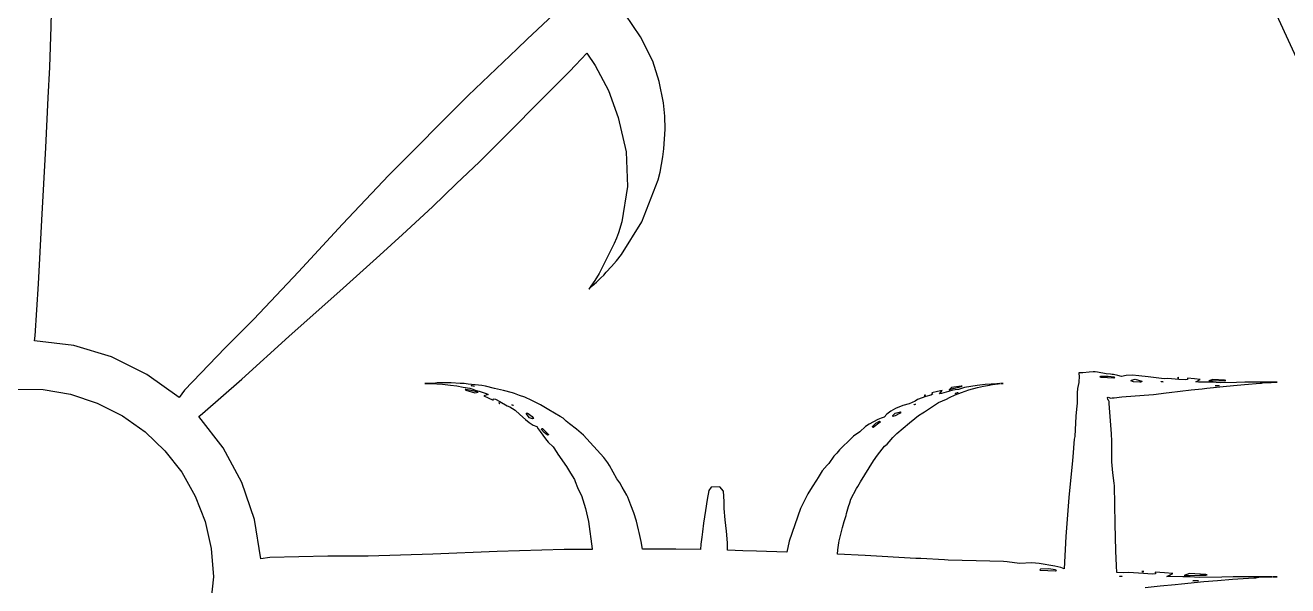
# Model space of a CAD drawing. Extents: x 0 to 198, y 0 to 357.
# Drawn here: x 99.2 to 155.6, y 292.6 to 317.7 of the extents above; entities that cross this region are included whole.
import ezdxf

# ---------------------------------------------------------------- set-up
doc = ezdxf.new("R2010")
doc.units = 0

msp = doc.modelspace()

# ---------------------------------------------------------------- linework, layer by layer
at = {"layer": 'Layer 1'}
for p, q in [((153.600518, 321.530694), (156.112662, 316.077383)), ((100.338141, 317.665075), (100.369857, 319.153435)), ((122.787692, 318.187293), (121.626192, 317.098763)), ((126.700688, 317.204343), (126.014118, 318.216458)), ((100.265415, 315.837455), (100.338141, 317.665075)), ((121.626192, 317.098763), (121.172379, 316.664931)), ((127.242968, 316.108128), (126.700688, 317.204343)), ((121.172379, 316.664931), (118.983899, 314.577641)), ((123.789877, 315.935212), (124.290237, 316.468674)), ((124.290237, 316.468674), (124.66406, 315.915801)), ((100.203368, 314.466985), (100.265415, 315.837455)), ((123.517888, 315.643327), (123.789877, 315.935212)), ((124.66406, 315.915801), (125.258916, 314.798241)), ((127.524414, 315.206793), (127.242968, 316.108128)), ((119.487858, 311.599367), (123.517888, 315.643327)), ((127.720581, 314.250907), (127.524414, 315.206793)), ((118.983899, 314.577641), (115.442889, 311.014211)), ((125.258916, 314.798241), (125.701226, 313.596791)), ((100.092974, 312.241105), (100.203368, 314.466985)), ((127.756618, 313.954458), (127.720581, 314.250907)), ((125.701226, 313.596791), (126.047899, 312.058201)), ((127.777502, 313.65703), (127.756618, 313.954458)), ((127.793809, 313.064457), (127.777502, 313.65703)), ((127.742526, 312.183507), (127.793809, 313.064457)), ((99.912298, 308.989865), (100.092974, 312.241105)), ((126.047899, 312.058201), (126.114267, 310.499151)), ((127.639388, 311.480786), (127.697275, 311.830394)), ((127.697275, 311.830394), (127.742526, 312.183507)), ((118.455098, 310.616501), (119.487858, 311.599367)), ((127.570004, 311.135171), (127.639388, 311.480786)), ((115.442889, 311.014211), (113.370109, 308.813831)), ((117.383528, 309.589931), (118.455098, 310.616501)), ((126.755258, 308.913836), (127.484477, 310.794286)), ((127.484477, 310.794286), (127.570004, 311.135171)), ((126.114267, 310.499151), (125.854425, 308.919551)), ((116.044048, 308.353261), (117.383528, 309.589931)), ((99.767335, 306.140165), (99.912298, 308.989865)), ((125.854425, 308.919551), (125.703755, 308.431423)), ((113.370109, 308.813831), (111.397529, 306.677941)), ((115.034278, 307.431219), (116.044048, 308.353261)), ((125.703755, 308.431423), (125.61562, 308.190405)), ((125.84096, 307.453276), (126.755258, 308.913836)), ((125.514113, 307.954371), (124.845876, 306.611051)), ((125.61562, 308.190405), (125.514113, 307.954371)), ((113.387178, 305.940569), (115.034278, 307.431219)), ((125.625554, 307.178838), (125.84096, 307.453276)), ((111.397529, 306.677941), (109.400649, 304.561861)), ((125.047168, 306.536532), (125.164572, 306.662093)), ((125.164572, 306.662093), (125.398489, 306.916225)), ((125.398489, 306.916225), (125.625554, 307.178838)), ((99.611856, 303.806475), (99.767335, 306.140165)), ((124.656223, 306.294627), (124.476363, 306.030546)), ((124.53629, 306.055004), (124.725771, 306.223612)), ((124.845876, 306.611051), (124.656223, 306.294627)), ((124.725771, 306.223612), (124.92487, 306.415701)), ((124.92487, 306.415701), (125.047168, 306.536532)), ((110.967808, 303.776799), (113.387178, 305.940569)), ((124.375743, 305.901001), (124.53629, 306.055004)), ((124.476363, 306.030546), (124.375743, 305.901001)), ((109.400649, 304.561861), (108.112119, 303.268771)), ((99.580874, 303.590169), (99.611856, 303.806475)), ((101.343626, 303.373388), (99.580874, 303.590169)), ((103.033312, 302.867825), (101.343626, 303.373388)), ((108.112119, 303.268771), (106.301539, 301.377801)), ((108.856788, 301.870829), (110.967808, 303.776799)), ((104.614879, 302.087262), (103.033312, 302.867825)), ((146.304514, 302.160297), (146.303128, 302.14244)), ((146.303128, 302.14244), (146.304514, 302.102735)), ((146.323101, 302.161355), (146.304514, 302.160297)), ((146.477443, 302.163395), (146.323101, 302.161355)), ((146.76525, 302.188668), (146.477443, 302.163395)), ((146.935244, 302.207177), (146.76525, 302.188668)), ((147.030229, 302.200654), (146.935244, 302.207177)), ((147.128724, 302.181822), (147.030229, 302.200654)), ((147.520809, 302.109339), (147.128724, 302.181822)), ((106.053274, 301.045479), (104.614879, 302.087262)), ((107.101978, 300.335909), (108.856788, 301.870829)), ((117.097524, 301.67981), (117.042, 301.679)), ((117.042, 301.679), (117.09035, 301.678921)), ((117.042, 301.679), (117.042, 301.679)), ((117.09035, 301.678921), (117.163076, 301.679485)), ((117.163076, 301.679485), (117.097524, 301.67981)), ((117.26305, 301.68418), (117.183229, 301.679696)), ((117.183229, 301.679696), (117.317349, 301.675863)), ((117.52224, 301.688978), (117.26305, 301.68418)), ((117.317349, 301.675863), (117.835647, 301.645948)), ((117.602058, 301.701534), (117.52224, 301.688978)), ((117.656196, 301.704878), (117.602058, 301.701534)), ((117.937806, 301.709676), (117.656196, 301.704878)), ((117.835647, 301.645948), (118.195282, 301.609095)), ((118.22007, 301.702745), (117.937806, 301.709676)), ((118.195282, 301.609095), (118.483741, 301.568898)), ((118.619979, 301.68481), (118.22007, 301.702745)), ((118.804976, 301.673639), (118.619979, 301.68481)), ((118.989481, 301.653582), (118.804976, 301.673639)), ((119.292046, 301.614937), (118.989481, 301.653582)), ((119.120335, 301.588368), (119.146099, 301.58959)), ((119.156044, 301.571573), (119.120335, 301.588368)), ((119.146099, 301.58959), (119.267172, 301.562113)), ((119.592818, 301.583955), (119.292046, 301.614937)), ((119.76118, 301.558515), (119.592818, 301.583955)), ((141.759774, 301.590474), (141.472946, 301.544328)), ((142.117699, 301.636132), (141.759774, 301.590474)), ((142.030546, 301.557031), (142.303596, 301.604972)), ((142.635427, 301.668418), (142.117699, 301.636132)), ((142.303596, 301.604972), (142.355937, 301.616388)), ((142.355937, 301.616388), (142.432984, 301.640941)), ((142.432984, 301.640941), (142.689973, 301.662793)), ((142.769466, 301.671353), (142.635427, 301.668418)), ((142.689973, 301.662793), (142.769466, 301.671353)), ((142.862398, 301.676239), (142.79, 301.672)), ((142.79, 301.672), (142.855224, 301.675017)), ((142.855224, 301.675017), (142.910991, 301.678604)), ((142.910991, 301.678604), (142.862398, 301.676239)), ((146.299121, 301.726302), (146.244251, 301.45415)), ((146.312981, 302.019327), (146.299121, 301.726302)), ((146.304514, 302.102735), (146.312981, 302.019327)), ((147.261119, 301.963594), (147.282, 302.005)), ((147.296586, 301.945168), (147.261119, 301.963594)), ((147.282, 302.005), (147.28289, 302.004674)), ((147.28289, 302.004674), (147.617495, 302.010883)), ((147.866494, 301.922502), (147.296586, 301.945168)), ((147.711267, 302.090912), (147.520809, 302.109339)), ((147.617495, 302.010883), (147.741588, 301.998654)), ((147.786849, 302.086837), (147.711267, 302.090912)), ((147.741588, 301.998654), (147.873995, 301.978921)), ((147.85623, 302.086428), (147.786849, 302.086837)), ((148.048988, 302.043135), (147.85623, 302.086428)), ((147.896824, 301.937342), (147.866494, 301.922502)), ((147.873995, 301.978921), (147.896824, 301.937342)), ((148.203081, 301.995846), (148.048988, 302.043135)), ((148.418162, 302.043462), (148.203081, 301.995846)), ((148.696836, 302.049251), (148.418162, 302.043462)), ((148.620083, 301.790654), (148.65, 301.831)), ((148.750125, 301.755351), (148.620083, 301.790654)), ((148.65, 301.831), (148.65082, 301.831582)), ((148.65082, 301.831582), (148.827011, 301.871209)), ((148.977957, 302.028366), (148.696836, 302.049251)), ((149.026274, 301.741409), (148.750125, 301.755351)), ((148.827011, 301.871209), (149.114982, 301.787389)), ((149.407956, 301.974312), (148.977957, 302.028366)), ((149.07185, 301.741974), (149.026274, 301.741409)), ((149.126152, 301.767984), (149.07185, 301.741974)), ((149.114982, 301.787389), (149.126152, 301.767984)), ((150.124622, 301.886259), (149.407956, 301.974312)), ((149.982158, 301.750051), (149.989, 301.761)), ((150.068825, 301.759999), (149.982158, 301.750051)), ((149.989, 301.761), (149.98982, 301.761467)), ((149.98982, 301.761467), (150.068825, 301.759999)), ((150.285647, 301.896289), (150.124622, 301.886259)), ((150.772717, 301.859516), (150.285647, 301.896289)), ((150.748, 301.94), (150.714574, 301.937553)), ((150.714574, 301.937553), (150.757948, 301.926628)), ((150.780941, 301.933723), (150.748, 301.94)), ((150.757948, 301.926628), (150.780941, 301.933723)), ((151.057507, 301.837178), (150.772717, 301.859516)), ((151.164641, 301.85226), (151.057507, 301.837178)), ((151.468428, 301.890337), (151.157956, 301.915367)), ((151.157956, 301.915367), (151.164641, 301.85226)), ((151.735037, 301.865061), (151.468428, 301.890337)), ((151.54156, 301.751977), (151.735037, 301.865061)), ((151.660026, 301.743906), (151.54156, 301.751977)), ((152.069561, 301.734773), (151.660026, 301.743906)), ((152.309263, 301.739176), (152.069561, 301.734773)), ((152.289569, 301.864064), (152.118599, 301.795089)), ((152.118599, 301.795089), (152.617, 301.806)), ((152.82344, 301.832173), (152.289569, 301.864064)), ((152.450885, 301.724664), (152.309263, 301.739176)), ((152.399741, 301.572314), (152.535, 301.589)), ((152.553102, 301.574269), (152.399741, 301.572314)), ((152.633353, 301.71064), (152.450885, 301.724664)), ((152.535, 301.589), (152.53598, 301.589515)), ((152.53598, 301.589515), (152.583921, 301.581201)), ((152.583921, 301.581201), (152.553102, 301.574269)), ((152.617, 301.806), (152.822952, 301.804044)), ((152.617, 301.806), (152.617, 301.806)), ((153.357275, 301.728333), (152.633353, 301.71064)), ((152.759558, 301.547256), (153.214748, 301.590304)), ((152.822952, 301.804044), (152.87032, 301.815133)), ((152.87032, 301.815133), (152.82344, 301.832173)), ((153.214748, 301.590304), (153.708749, 301.63531)), ((153.72376, 301.731437), (153.357275, 301.728333)), ((153.708749, 301.63531), (154.40976, 301.690752)), ((154.179032, 301.73584), (153.72376, 301.731437)), ((154.833, 301.737062), (154.179032, 301.73584)), ((154.40976, 301.690752), (154.477022, 301.698172)), ((154.477022, 301.698172), (154.576164, 301.716759)), ((154.576164, 301.716759), (154.901566, 301.730049)), ((155.002014, 301.736574), (154.833, 301.737062)), ((154.901566, 301.730049), (155.002014, 301.736574)), ((155.118933, 301.738942), (155.027775, 301.736495)), ((155.027775, 301.736495), (155.109958, 301.737799)), ((155.109958, 301.737799), (155.18, 301.74)), ((155.18, 301.74), (155.118933, 301.738942)), ((155.18, 301.74), (155.18, 301.74)), ((98.742862, 301.430552), (99.970932, 301.403679)), ((99.970932, 301.403679), (101.194031, 301.195039)), ((101.194031, 301.195039), (102.392377, 300.800699)), ((106.301539, 301.377801), (106.053274, 301.045479)), ((118.483741, 301.568898), (118.766739, 301.509708)), ((118.766739, 301.509708), (119.051693, 301.471633)), ((118.884833, 301.413847), (118.846025, 301.4114)), ((118.846025, 301.4114), (118.87848, 301.386533)), ((118.87848, 301.386533), (119.277, 301.256)), ((119.042516, 301.375527), (118.884833, 301.413847)), ((119.424735, 301.285678), (119.042516, 301.375527)), ((119.051693, 301.471633), (119.189807, 301.425321)), ((119.267172, 301.562113), (119.156, 301.572)), ((119.156, 301.572), (119.156044, 301.571573)), ((119.189807, 301.425321), (119.294413, 301.381212)), ((119.277, 301.256), (119.424735, 301.285678)), ((119.277, 301.256), (119.277, 301.256)), ((119.294413, 301.381212), (119.478755, 301.333435)), ((119.478755, 301.333435), (119.785968, 301.226955)), ((119.872311, 301.189287), (119.691799, 301.130991)), ((119.691799, 301.130991), (119.880953, 301.040248)), ((120.159217, 301.461902), (119.76118, 301.558515)), ((119.785968, 301.226955), (119.872311, 301.189287)), ((119.880953, 301.040248), (120.09856, 300.931974)), ((120.561666, 301.372624), (120.159217, 301.461902)), ((120.965085, 301.263209), (120.561666, 301.372624)), ((121.064227, 301.22978), (120.965085, 301.263209)), ((121.284445, 301.134632), (121.064227, 301.22978)), ((121.517055, 301.061988), (121.284445, 301.134632)), ((121.839917, 300.919632), (121.517055, 301.061988)), ((139.460581, 301.089626), (139.087656, 300.960724)), ((139.410368, 301.155057), (139.386562, 301.141524)), ((139.386562, 301.141524), (139.423, 301.146)), ((139.437111, 301.160111), (139.410368, 301.155057)), ((139.423, 301.146), (139.437111, 301.160111)), ((139.423, 301.146), (139.423, 301.146)), ((139.681044, 301.154932), (139.460581, 301.089626)), ((139.755726, 301.20059), (139.681044, 301.154932)), ((139.971623, 301.322233), (139.727924, 301.257497)), ((139.727924, 301.257497), (139.755726, 301.20059)), ((140.18336, 301.367079), (139.971623, 301.322233)), ((140.072884, 301.210372), (140.18336, 301.367079)), ((140.164606, 301.232876), (140.072884, 301.210372)), ((140.47728, 301.321745), (140.164606, 301.232876)), ((140.375683, 300.981173), (140.51877, 301.050718)), ((140.659014, 301.378003), (140.47728, 301.321745)), ((140.611248, 301.493784), (140.498, 301.39)), ((140.498, 301.39), (140.666281, 301.456604)), ((140.498, 301.39), (140.498, 301.39)), ((140.51877, 301.050718), (140.775104, 301.17791)), ((141.035459, 301.564879), (140.611248, 301.493784)), ((140.770794, 301.394064), (140.659014, 301.378003)), ((140.666281, 301.456604), (140.880222, 301.502262)), ((140.770182, 301.236183), (140.869, 301.278)), ((140.885631, 301.266189), (140.770182, 301.236183)), ((140.915024, 301.412897), (140.770794, 301.394064)), ((140.775104, 301.17791), (141.048236, 301.275991)), ((140.869, 301.278), (140.907402, 301.278325)), ((140.869, 301.278), (140.869, 301.278)), ((140.880222, 301.502262), (141.041247, 301.537484)), ((140.907402, 301.278325), (140.885631, 301.266189)), ((141.187504, 301.502011), (140.915024, 301.412897)), ((141.075735, 301.556725), (141.035459, 301.564879)), ((141.041247, 301.537484), (141.075735, 301.556725)), ((141.048236, 301.275991), (141.216274, 301.336406)), ((141.472946, 301.544328), (141.187504, 301.502011)), ((141.216274, 301.336406), (141.386431, 301.388668)), ((141.386431, 301.388668), (141.760742, 301.493762)), ((141.760742, 301.493762), (142.030546, 301.557031)), ((146.244251, 301.45415), (146.228108, 301.266139)), ((146.228108, 301.266139), (146.228921, 300.909111)), ((147.582054, 301.053512), (147.614992, 301.069737)), ((147.60203, 300.967333), (147.582054, 301.053512)), ((147.614992, 301.069737), (147.663913, 301.045683)), ((147.663913, 301.045683), (147.693509, 301.034594)), ((147.693509, 301.034594), (147.729634, 301.024649)), ((147.729634, 301.024649), (147.792329, 301.031253)), ((147.792329, 301.031253), (147.880058, 301.043645)), ((147.880058, 301.043645), (148.228687, 301.079355)), ((148.228687, 301.079355), (149.22729, 301.154203)), ((149.22729, 301.154203), (149.641959, 301.192605)), ((149.641959, 301.192605), (150.211201, 301.254976)), ((150.211201, 301.254976), (150.335209, 301.268918)), ((150.335209, 301.268918), (150.830108, 301.335367)), ((150.830108, 301.335367), (151.321499, 301.400021)), ((151.321499, 301.400021), (151.816725, 301.437839)), ((151.816725, 301.437839), (152.022022, 301.462463)), ((152.022022, 301.462463), (152.759558, 301.547256)), ((102.392377, 300.800699), (103.518586, 300.2322)), ((120.09856, 300.931974), (120.116498, 300.992714)), ((120.116498, 300.992714), (120.200148, 300.975919)), ((120.200148, 300.975919), (120.398434, 300.871395)), ((120.382, 300.805), (120.363091, 300.805816)), ((120.363091, 300.805816), (120.383719, 300.789509)), ((120.408503, 300.781195), (120.382, 300.805)), ((120.382, 300.805), (120.382, 300.805)), ((120.383719, 300.789509), (120.408503, 300.781195)), ((120.398434, 300.871395), (120.729698, 300.680774)), ((120.729698, 300.680774), (120.845798, 300.632426)), ((120.845798, 300.632426), (121.090964, 300.485586)), ((120.996624, 300.695186), (120.941509, 300.725028)), ((120.941509, 300.725028), (121.007221, 300.702606)), ((120.997, 300.695), (120.996624, 300.695186)), ((121.007221, 300.702606), (120.997, 300.695)), ((121.090964, 300.485586), (121.292428, 300.289504)), ((122.219692, 300.726485), (121.839917, 300.919632)), ((122.58585, 300.506431), (122.219692, 300.726485)), ((122.843163, 300.351601), (122.58585, 300.506431)), ((137.890933, 300.446103), (137.707568, 300.308802)), ((138.096148, 300.55405), (137.890933, 300.446103)), ((138.423743, 300.692246), (138.096148, 300.55405)), ((138.704701, 300.773526), (138.423743, 300.692246)), ((138.976365, 300.892562), (138.704701, 300.773526)), ((138.993523, 300.759374), (138.936776, 300.719017)), ((138.936776, 300.719017), (138.937, 300.732)), ((138.93694, 300.731979), (138.993523, 300.759374)), ((138.937, 300.732), (138.93694, 300.731979)), ((139.087656, 300.960724), (138.976365, 300.892562)), ((139.394377, 300.411674), (139.706797, 300.625858)), ((139.706797, 300.625858), (140.03015, 300.822756)), ((140.03015, 300.822756), (140.375683, 300.981173)), ((146.208632, 300.675679), (146.166888, 300.222933)), ((146.220454, 300.78885), (146.208632, 300.675679)), ((146.225252, 300.845515), (146.220454, 300.78885)), ((146.227129, 300.873889), (146.225252, 300.845515)), ((146.228921, 300.909111), (146.227129, 300.873889)), ((147.6132, 300.944422), (147.60203, 300.967333)), ((147.623961, 300.928115), (147.6132, 300.944422)), ((147.647769, 300.893627), (147.623961, 300.928115)), ((147.651602, 300.874386), (147.647769, 300.893627)), ((147.65894, 300.778179), (147.651602, 300.874386)), ((147.673533, 300.585763), (147.65894, 300.778179)), ((147.701499, 300.200852), (147.673533, 300.585763)), ((103.518586, 300.2322), (104.530989, 299.514885)), ((106.933452, 300.199096), (107.101978, 300.335909)), ((108.025749, 298.801591), (106.933452, 300.199096)), ((121.292428, 300.289504), (121.545993, 300.070102)), ((121.545993, 300.070102), (121.715326, 299.935736)), ((121.58463, 300.330979), (121.587647, 300.352258)), ((121.729918, 300.138484), (121.58463, 300.330979)), ((121.587647, 300.352258), (121.637544, 300.351036)), ((121.637544, 300.351036), (121.668281, 300.33204)), ((121.668281, 300.33204), (121.844952, 300.202159)), ((121.715326, 299.935736), (121.892494, 299.8167)), ((121.866731, 300.094618), (121.729918, 300.138484)), ((121.844952, 300.202159), (121.909688, 300.114269)), ((121.867, 300.095), (121.866731, 300.094618)), ((121.909688, 300.114269), (121.867, 300.095)), ((123.107165, 300.198893), (122.843163, 300.351601)), ((123.228972, 300.122253), (123.107165, 300.198893)), ((123.364233, 299.991638), (123.228972, 300.122253)), ((123.520612, 299.868282), (123.364233, 299.991638)), ((137.312466, 300.064208), (136.921024, 299.860867)), ((137.071487, 299.756699), (137.225665, 299.8984)), ((137.421504, 299.941041), (137.10508, 299.707127)), ((137.225665, 299.8984), (137.39101, 299.9889)), ((137.464033, 300.128128), (137.312466, 300.064208)), ((137.39101, 299.9889), (137.43145, 299.967702)), ((137.43145, 299.967702), (137.421504, 299.941041)), ((137.592119, 300.168159), (137.464033, 300.128128)), ((137.707568, 300.308802), (137.592119, 300.168159)), ((137.983106, 300.244585), (138.078, 300.356)), ((137.986042, 300.19648), (137.983106, 300.244585)), ((138.091053, 300.226483), (137.986042, 300.19648)), ((138.078, 300.356), (138.078737, 300.356037)), ((138.078737, 300.356037), (138.318276, 300.410176)), ((138.283552, 300.333208), (138.091053, 300.226483)), ((138.313467, 300.353184), (138.283552, 300.333208)), ((138.336132, 300.398517), (138.313467, 300.353184)), ((138.318276, 300.410176), (138.336132, 300.398517)), ((138.436215, 299.683678), (138.723534, 299.917998)), ((138.723534, 299.917998), (138.970329, 300.10495)), ((138.970329, 300.10495), (139.134371, 300.246572)), ((139.134371, 300.246572), (139.31733, 300.357945)), ((139.31733, 300.357945), (139.394377, 300.411674)), ((146.166888, 300.222933), (146.122616, 299.309778)), ((147.755228, 299.431029), (147.701499, 300.200852)), ((104.530989, 299.514885), (105.418383, 298.665525)), ((121.892494, 299.8167), (122.05515, 299.759466)), ((122.05515, 299.759466), (122.119886, 299.648835)), ((122.119886, 299.648835), (122.209083, 299.523684)), ((122.209083, 299.523684), (122.449601, 299.198048)), ((122.265012, 299.616029), (122.277162, 299.659491)), ((122.38201, 299.482315), (122.265012, 299.616029)), ((122.277162, 299.659491), (122.3048, 299.656638)), ((122.3048, 299.656638), (122.578747, 299.398755)), ((122.534638, 299.358225), (122.38201, 299.482315)), ((122.579644, 299.373634), (122.534638, 299.358225)), ((122.578747, 299.398755), (122.58, 299.374)), ((122.58, 299.374), (122.579644, 299.373634)), ((123.835487, 299.62703), (123.520612, 299.868282)), ((124.137888, 299.365069), (123.835487, 299.62703)), ((125.052674, 298.36508), (124.137888, 299.365069)), ((136.226535, 299.31656), (136.143209, 299.252397)), ((136.508636, 299.508812), (136.226535, 299.31656)), ((136.752741, 299.748354), (136.508636, 299.508812)), ((136.921024, 299.860867), (136.752741, 299.748354)), ((137.07948, 299.709246), (137.071, 299.757)), ((137.071, 299.757), (137.071487, 299.756699)), ((137.10508, 299.707127), (137.07948, 299.709246)), ((137.976213, 299.259479), (138.155746, 299.444636)), ((138.155746, 299.444636), (138.436215, 299.683678)), ((147.777323, 299.097646), (147.755228, 299.431029)), ((108.863184, 297.251919), (108.025749, 298.801591)), ((122.449601, 299.198048), (122.566681, 299.058221)), ((122.566681, 299.058221), (122.792442, 298.849825)), ((122.792442, 298.849825), (122.950613, 298.587209)), ((136.143209, 299.252397), (135.601512, 298.704748)), ((137.500313, 298.741508), (137.607933, 298.870001)), ((137.607933, 298.870001), (137.7339, 298.965638)), ((137.7339, 298.965638), (137.810052, 299.06038)), ((137.810052, 299.06038), (137.976213, 299.259479)), ((146.09889, 299.189354), (146.027304, 298.401433)), ((146.122616, 299.309778), (146.09889, 299.189354)), ((147.770067, 298.937437), (147.777323, 299.097646)), ((147.778382, 298.167614), (147.770067, 298.937437)), ((105.418383, 298.665525), (106.16956, 297.700891)), ((122.950613, 298.587209), (123.002062, 298.509998)), ((123.002062, 298.509998), (123.388684, 297.956643)), ((125.230333, 298.128883), (125.052674, 298.36508)), ((135.337686, 298.417756), (135.114615, 298.097499)), ((135.47033, 298.56117), (135.337686, 298.417756)), ((135.601512, 298.704748), (135.47033, 298.56117)), ((136.528617, 297.278424), (137.109204, 298.208783)), ((137.109204, 298.208783), (137.302027, 298.476612)), ((137.302027, 298.476612), (137.500313, 298.741508)), ((146.02486, 298.234863), (145.858617, 296.576593)), ((146.027304, 298.401433), (146.02486, 298.234863)), ((106.16956, 297.700891), (106.773316, 296.637751)), ((123.388684, 297.956643), (123.479511, 297.814615)), ((123.479511, 297.814615), (123.556315, 297.663457)), ((123.556315, 297.663457), (123.742452, 297.384057)), ((125.29939, 298.004875), (125.230333, 298.128883)), ((125.636199, 297.412545), (125.29939, 298.004875)), ((134.8189, 297.763788), (134.63374, 297.476715)), ((135.039115, 298.02363), (134.8189, 297.763788)), ((135.114615, 298.097499), (135.039115, 298.02363)), ((147.826241, 297.672063), (147.778382, 298.167614)), ((147.874501, 297.217767), (147.826241, 297.672063)), ((109.430771, 295.584399), (108.863184, 297.251919)), ((123.742452, 297.384057), (123.77009, 297.296902)), ((123.77009, 297.296902), (123.874696, 297.025726)), ((125.76877, 297.232688), (125.636199, 297.412545)), ((125.870934, 297.037173), (125.76877, 297.232688)), ((130.239345, 297.058538), (129.859731, 297.041009)), ((130.408441, 296.854384), (130.239345, 297.058538)), ((134.566069, 297.350178), (134.367864, 297.048184)), ((134.63374, 297.476715), (134.566069, 297.350178)), ((136.354628, 296.977733), (136.420831, 297.069049)), ((136.420831, 297.069049), (136.528617, 297.278424)), ((147.890969, 297.094653), (147.874501, 297.217767)), ((147.913637, 296.262214), (147.890969, 297.094653)), ((106.773316, 296.637751), (107.218445, 295.492876)), ((123.874696, 297.025726), (124.000003, 296.766782)), ((124.000003, 296.766782), (124.052672, 296.658098)), ((124.052672, 296.658098), (124.231553, 296.082405)), ((126.075579, 296.683735), (125.870934, 297.037173)), ((126.131264, 296.587201), (126.075579, 296.683735)), ((126.262367, 296.237675), (126.131264, 296.587201)), ((129.756839, 296.884142), (129.679058, 296.479176)), ((129.859731, 297.041009), (129.756839, 296.884142)), ((130.436813, 296.398703), (130.408441, 296.854384)), ((134.180423, 296.737548), (133.848589, 296.087904)), ((134.367864, 297.048184), (134.180423, 296.737548)), ((136.054022, 296.330208), (136.100984, 296.500608)), ((136.100984, 296.500608), (136.354628, 296.977733)), ((145.858617, 296.576593), (145.722213, 294.830023)), ((124.231553, 296.082405), (124.36396, 295.500593)), ((126.399829, 295.889616), (126.262367, 296.237675)), ((129.606575, 295.984684), (129.516239, 295.420404)), ((129.679058, 296.479176), (129.606575, 295.984684)), ((130.438526, 296.080893), (130.436813, 296.398703)), ((130.480596, 295.574499), (130.438526, 296.080893)), ((133.848589, 296.087904), (133.342032, 294.623594)), ((135.913298, 295.858965), (135.99385, 296.167716)), ((135.99385, 296.167716), (136.054022, 296.330208)), ((147.923582, 295.387298), (147.913637, 296.262214)), ((107.218445, 295.492876), (107.493741, 294.283035)), ((109.713522, 293.833346), (109.430771, 295.584399)), ((124.36396, 295.500593), (124.529796, 294.278673)), ((126.511936, 295.512613), (126.399829, 295.889616)), ((126.607736, 295.131049), (126.511936, 295.512613)), ((129.516239, 295.420404), (129.461042, 295.034107)), ((130.538319, 295.068757), (130.480596, 295.574499)), ((135.728462, 295.224897), (135.798659, 295.503732)), ((135.798659, 295.503732), (135.897155, 295.773765)), ((135.897155, 295.773765), (135.913298, 295.858965)), ((147.951384, 294.179978), (147.923582, 295.387298)), ((126.640838, 294.999294), (126.607736, 295.131049)), ((126.66807, 294.866235), (126.640838, 294.999294)), ((126.722042, 294.599789), (126.66807, 294.866235)), ((129.461042, 295.034107), (129.429896, 294.796279)), ((130.583571, 294.542633), (130.538319, 295.068757)), ((135.587086, 294.639743), (135.650924, 294.933909)), ((135.650924, 294.933909), (135.728462, 295.224897)), ((145.722213, 294.830023), (145.648672, 293.380553)), ((107.493741, 294.283035), (107.588, 293.025)), ((123.282199, 294.240271), (120.284199, 294.149934)), ((124.531099, 294.248506), (123.282199, 294.240271)), ((124.529796, 294.278673), (124.531099, 294.248506)), ((126.779615, 294.256539), (126.722042, 294.599789)), ((128.266595, 294.256214), (126.779615, 294.256539)), ((129.379505, 294.247897), (128.266595, 294.256214)), ((129.393616, 294.479121), (129.379505, 294.247897)), ((129.429896, 294.796279), (129.393616, 294.479121)), ((130.586506, 294.218298), (130.583571, 294.542633)), ((133.342032, 294.623594), (133.24232, 294.126412)), ((135.521207, 294.229951), (135.551619, 294.435248)), ((135.551619, 294.435248), (135.566458, 294.538143)), ((135.566458, 294.538143), (135.587086, 294.639743)), ((110.107809, 293.889929), (109.713522, 293.833346)), ((112.704679, 293.946757), (110.107809, 293.889929)), ((114.515909, 293.950102), (112.704679, 293.946757)), ((117.401649, 294.034322), (114.515909, 293.950102)), ((120.284199, 294.149934), (117.401649, 294.034322)), ((131.26648, 294.184626), (130.586506, 294.218298)), ((131.88922, 294.170439), (131.26648, 294.184626)), ((133.24232, 294.126412), (131.88922, 294.170439)), ((135.502047, 294.035743), (135.521207, 294.229951)), ((136.750377, 293.976226), (135.502047, 294.035743)), ((139.002447, 293.8386), (136.750377, 293.976226)), ((139.228696, 293.840395), (139.002447, 293.8386)), ((140.298796, 293.7843), (139.228696, 293.840395)), ((140.462349, 293.761308), (140.298796, 293.7843)), ((141.702529, 293.74068), (140.462349, 293.761308)), ((142.934969, 293.701872), (141.702529, 293.74068)), ((143.102191, 293.686951), (142.934969, 293.701872)), ((143.643806, 293.616508), (143.102191, 293.686951)), ((147.9831, 293.513782), (147.951384, 294.179978)), ((144.199281, 293.642108), (143.643806, 293.616508)), ((144.525163, 293.623199), (144.199281, 293.642108)), ((145.230495, 293.493563), (144.525163, 293.623199)), ((144.556954, 293.328148), (144.598, 293.385)), ((144.587042, 293.30377), (144.556954, 293.328148)), ((145.244594, 293.271402), (144.587042, 293.30377)), ((144.598, 293.385), (144.5987, 293.384894)), ((144.5987, 293.384894), (144.946189, 293.394433)), ((144.946189, 293.394433), (145.254624, 293.347714)), ((145.492293, 293.431757), (145.230495, 293.493563)), ((145.285361, 293.291214), (145.244594, 293.271402)), ((145.254624, 293.347714), (145.285361, 293.291214)), ((145.648672, 293.380553), (145.492293, 293.431757)), ((147.998267, 293.214562), (147.9831, 293.513782)), ((148.311183, 293.205268), (147.998267, 293.214562)), ((148.529933, 293.216275), (148.311183, 293.205268)), ((149.191481, 293.168416), (148.529933, 293.216275)), ((149.15771, 293.265225), (149.11197, 293.262533)), ((149.11197, 293.262533), (149.171, 293.249)), ((149.202143, 293.257235), (149.15771, 293.265225)), ((149.171, 293.249), (149.202143, 293.257235)), ((149.171, 293.249), (149.171, 293.249)), ((149.578105, 293.140123), (149.191481, 293.168416)), ((149.723638, 293.157491), (149.578105, 293.140123)), ((150.136353, 293.200211), (149.714671, 293.232254)), ((149.714671, 293.232254), (149.723638, 293.157491)), ((150.498517, 293.168986), (150.136353, 293.200211)), ((150.235486, 293.038535), (150.498517, 293.168986)), ((151.251, 293.164), (151.018714, 293.086871)), ((151.975898, 293.125434), (151.251, 293.164)), ((151.251, 293.164), (151.251, 293.164)), ((151.975246, 293.094616), (152.039655, 293.106683)), ((152.039655, 293.106683), (151.975898, 293.125434)), ((107.588, 293.025), (107.415361, 291.329724)), ((148.11769, 293.036988), (148.128, 293.051)), ((148.226453, 293.033728), (148.11769, 293.036988)), ((148.128, 293.051), (148.12837, 293.051175)), ((148.12837, 293.051175), (148.235504, 293.049301)), ((148.235504, 293.049301), (148.226453, 293.033728)), ((149.26933, 292.538895), (149.936912, 292.625238)), ((149.936912, 292.625238), (150.609467, 292.677254)), ((150.396429, 293.029241), (150.235486, 293.038535)), ((150.952641, 293.018641), (150.396429, 293.029241)), ((150.609467, 292.677254), (150.888141, 292.708237)), ((150.888141, 292.708237), (151.889921, 292.812433)), ((151.278359, 293.023696), (150.952641, 293.018641)), ((151.018714, 293.086871), (151.695592, 293.097469)), ((151.47053, 293.007552), (151.278359, 293.023696)), ((151.401137, 292.836745), (151.585, 292.857)), ((151.609451, 292.840332), (151.401137, 292.836745)), ((151.718386, 292.992143), (151.47053, 293.007552)), ((151.585, 292.857), (151.58597, 292.85713)), ((151.58597, 292.85713), (151.651194, 292.848325)), ((151.651194, 292.848325), (151.609451, 292.840332)), ((151.695592, 293.097469), (151.975246, 293.094616)), ((152.701495, 293.012283), (151.718386, 292.992143)), ((151.889921, 292.812433), (152.508094, 292.863309)), ((152.508094, 292.863309), (153.178936, 292.915001)), ((153.199411, 293.015706), (152.701495, 293.012283)), ((153.178936, 292.915001), (154.130981, 292.975088)), ((153.817584, 293.020504), (153.199411, 293.015706)), ((154.705872, 293.021971), (153.817584, 293.020504)), ((154.130981, 292.975088), (154.222296, 292.982835)), ((154.222296, 292.982835), (154.356916, 293.001668)), ((154.356916, 293.001668), (154.798901, 293.015285)), ((154.935141, 293.021562), (154.705872, 293.021971)), ((154.798901, 293.015285), (154.935141, 293.021562)), ((155.094068, 293.023976), (154.971524, 293.021696)), ((154.971524, 293.021696), (155.082, 293.023)), ((155.082, 293.023), (155.177148, 293.025038)), ((155.082, 293.023), (155.082, 293.023)), ((155.177148, 293.025038), (155.094068, 293.023976))]:
    msp.add_line(p, q, dxfattribs=at)

doc.saveas('drawing.dxf')
